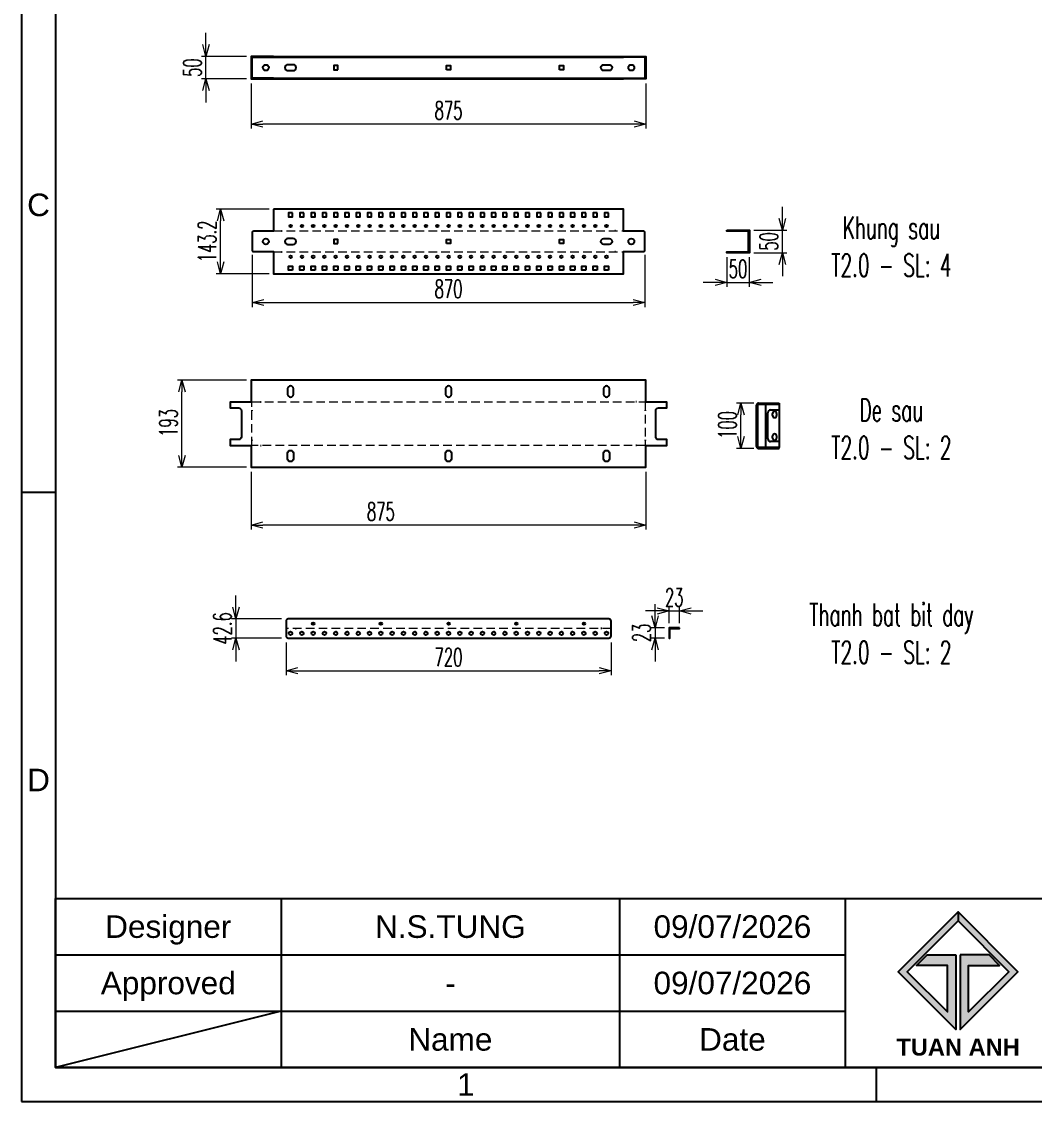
# Model space of a CAD drawing. Header units: millimetres. Extents: x 44190 to 77260, y -67199 to -50358.
# Drawn here: x 62410 to 64654, y -59862 to -57468 of the extents above; entities that cross this region are included whole.
import ezdxf
from ezdxf.enums import TextEntityAlignment as Align

# ---------------------------------------------------------------- set-up
doc = ezdxf.new("R2010")
doc.units = ezdxf.units.MM
doc.header["$LTSCALE"] = 3
doc.linetypes.add('HIDDEN', pattern=[9.525, 6.35, -3.175])
for name, color, linetype in [('@.0.DM. NÉT CHÍNH', 7, 'Continuous'), ('@.DM. DẤU', 1, 'Continuous'), ('@.DM. NÉT CHÍNH', 7, 'Continuous'), ('@.DM. NÉT ĐỤC', 2, 'Continuous'), ('@.TEXT', 7, 'Continuous'), ('@.VISIBLE', 7, 'Continuous')]:
    doc.layers.add(name, color=color, linetype=linetype)
doc.layers.add('@.DM. KÍCH THƯỚC', color=8, linetype='Continuous', transparency=0.2)
doc.layers.add('@.DM. NÉT ĐỨT', color=8, linetype='HIDDEN', lineweight=9)
doc.styles.add('Ann_w01', font='romans.shx', dxfattribs={"width": 0.6, "bigfont": 'chineset.shx'})
doc.styles.add('Arial', font='arial.ttf')
doc.dimstyles.new('Dim 01_SC20', dxfattribs={"dimscale": 20, "dimtxt": 2, "dimasz": 1.3, "dimexe": 0.5, "dimexo": 0.5, "dimgap": 0.5, "dimtad": 1, "dimdec": 1, "dimzin": 12, "dimdsep": 46, "dimtxsty": 'Ann_w01', "dimblk": 'OPEN30', "dimcen": 1.5, "dimclrd": 6, "dimclre": 6, "dimclrt": 3, "dimadec": 1, "dimazin": 3, "dimtm": 1e-09, "dimtfac": 1, "dimtdec": 1, "dimtix": 1, "dimtmove": 0, "dimatfit": 3, "dimldrblk": 'OPEN30', "dimfxl": 1, "dimtolj": 1, "dimlwd": 20, "dimlwe": 20, "dimarcsym": 0})

# ---------------------------------------------------------------- blocks, each defined once
blk = doc.blocks.new('_Open30')
at = {"color": 0, "linetype": 'ByBlock', "lineweight": -2}
for p, q in [((-1, 0.268), (0, 0)), ((0, 0), (-1, -0.268)), ((0, 0), (-1, 0))]:
    blk.add_line(p, q, dxfattribs=at)
blk = doc.blocks.new('*D194')
at = {"layer": '@.DM. KÍCH THƯỚC', "color": 6, "lineweight": 20, "transparency": 16777216}
for p, q in [((62818.1, -57519.2), (62818.1, -57493.2)), ((62908.1, -57545.2), (62808.1, -57545.2)), ((62818.1, -57595.2), (62818.1, -57545.2)), ((62908.1, -57595.2), (62808.1, -57595.2)), ((62818.1, -57621.2), (62818.1, -57647.2))]:
    blk.add_line(p, q, dxfattribs=at)
at = {"layer": 'Defpoints', "color": 0, "transparency": 16777216}
for p in [(62818.1, -57545.2), (62918.1, -57545.2), (62918.1, -57595.2)]:
    blk.add_point(p, dxfattribs=at)
at = {"layer": '@.DM. KÍCH THƯỚC', "color": 6, "lineweight": 20, "transparency": 16777216, "xscale": 26, "yscale": 26, "zscale": 26}
for p, rotation in [((62818.1, -57545.2), 270), ((62818.1, -57595.2), 90)]:
    blk.add_blockref('_Open30', p, dxfattribs=dict(at, rotation=rotation))
at = {"layer": '@.DM. KÍCH THƯỚC', "color": 3, "transparency": 16777216, "insert": (62788.1, -57570.2), "char_height": 40, "attachment_point": 5, "rotation": 90, "style": 'Ann_w01'}
blk.add_mtext('\\A1;50', dxfattribs=at)
blk = doc.blocks.new('*D195')
at = {"layer": '@.DM. KÍCH THƯỚC', "color": 6, "lineweight": 20, "transparency": 16777216}
for p, q in [((62918.1, -57605.2), (62918.1, -57705.2)), ((63793.1, -57605.2), (63793.1, -57705.2)), ((63767.1, -57695.2), (62944.1, -57695.2))]:
    blk.add_line(p, q, dxfattribs=at)
at = {"layer": 'Defpoints', "color": 0, "transparency": 16777216}
for p in [(62918.1, -57595.2), (63793.1, -57595.2), (62918.1, -57695.2)]:
    blk.add_point(p, dxfattribs=at)
at = {"layer": '@.DM. KÍCH THƯỚC', "color": 6, "lineweight": 20, "transparency": 16777216, "xscale": 26, "yscale": 26, "zscale": 26, "rotation": 180}
blk.add_blockref('_Open30', (62918.1, -57695.2), dxfattribs=at)
at = {"layer": '@.DM. KÍCH THƯỚC', "color": 6, "lineweight": 20, "transparency": 16777216, "xscale": 26, "yscale": 26, "zscale": 26}
blk.add_blockref('_Open30', (63793.1, -57695.2), dxfattribs=at)
at = {"layer": '@.DM. KÍCH THƯỚC', "color": 3, "transparency": 16777216, "insert": (63355.6, -57665.2), "char_height": 40, "attachment_point": 5, "style": 'Ann_w01'}
blk.add_mtext('\\A1;875', dxfattribs=at)
blk = doc.blocks.new('*D197')
at = {"layer": '@.DM. KÍCH THƯỚC', "color": 6, "lineweight": 20, "transparency": 16777216}
for p, q in [((62920.6, -57985), (62920.6, -58100.9)), ((63790.6, -57985), (63790.6, -58100.9)), ((62946.6, -58090.9), (63764.6, -58090.9))]:
    blk.add_line(p, q, dxfattribs=at)
at = {"layer": 'Defpoints', "color": 0, "transparency": 16777216}
for p in [(62920.6, -57975), (63790.6, -57975), (63790.6, -58090.9)]:
    blk.add_point(p, dxfattribs=at)
at = {"layer": '@.DM. KÍCH THƯỚC', "color": 6, "lineweight": 20, "transparency": 16777216, "xscale": 26, "yscale": 26, "zscale": 26, "rotation": 180}
blk.add_blockref('_Open30', (62920.6, -58090.9), dxfattribs=at)
at = {"layer": '@.DM. KÍCH THƯỚC', "color": 6, "lineweight": 20, "transparency": 16777216, "xscale": 26, "yscale": 26, "zscale": 26}
blk.add_blockref('_Open30', (63790.6, -58090.9), dxfattribs=at)
at = {"layer": '@.DM. KÍCH THƯỚC', "color": 3, "transparency": 16777216, "insert": (63355.6, -58060.9), "char_height": 40, "attachment_point": 5, "style": 'Ann_w01'}
blk.add_mtext('\\A1;870', dxfattribs=at)
blk = doc.blocks.new('*D198')
at = {"layer": '@.DM. KÍCH THƯỚC', "color": 6, "lineweight": 20, "transparency": 16777216}
for p, q in [((62958.1, -57883.9), (62840.6, -57883.9)), ((62850.6, -58001.1), (62850.6, -57909.9)), ((62958.1, -58027.1), (62840.6, -58027.1))]:
    blk.add_line(p, q, dxfattribs=at)
at = {"layer": 'Defpoints', "color": 0, "transparency": 16777216}
for p in [(62850.6, -57883.9), (62968.1, -57883.9), (62968.1, -58027.1)]:
    blk.add_point(p, dxfattribs=at)
at = {"layer": '@.DM. KÍCH THƯỚC', "color": 6, "lineweight": 20, "transparency": 16777216, "xscale": 26, "yscale": 26, "zscale": 26}
for p, rotation in [((62850.6, -57883.9), 90), ((62850.6, -58027.1), 270)]:
    blk.add_blockref('_Open30', p, dxfattribs=dict(at, rotation=rotation))
at = {"layer": '@.DM. KÍCH THƯỚC', "color": 3, "transparency": 16777216, "insert": (62820.6, -57955.5), "char_height": 40, "attachment_point": 5, "rotation": 90, "style": 'Ann_w01'}
blk.add_mtext('\\A1;143.2', dxfattribs=at)
blk = doc.blocks.new('A$Ca22bb21c')
at = {"layer": '@.DM. NÉT CHÍNH', "color": 1}
for p, q in [((2, 37.5), (0, 37.5)), ((48, 37.5), (50, 37.5)), ((2, 12.5), (0, 12.5)), ((2, 12.5), (0, 12.5)), ((2, 12.5), (0, 12.5)), ((48, 12.5), (50, 12.5))]:
    blk.add_line(p, q, dxfattribs=at)
blk.add_lwpolyline([(50, 0), (50, 50), (0, 50), (0, 0), (2, 0), (2, 48), (48, 48), (48, 0)], close=True, dxfattribs=at)
blk = doc.blocks.new('*D199')
at = {"layer": '@.DM. KÍCH THƯỚC', "color": 6, "lineweight": 20, "transparency": 16777216}
for p, q in [((64095.5, -57904.5), (64095.5, -57878.5)), ((64032.1, -57930.5), (64105.5, -57930.5)), ((64095.5, -57980.5), (64095.5, -57930.5)), ((64032.1, -57980.5), (64105.5, -57980.5)), ((64095.5, -58006.5), (64095.5, -58032.5))]:
    blk.add_line(p, q, dxfattribs=at)
at = {"layer": 'Defpoints', "color": 0, "transparency": 16777216}
for p in [(64022.1, -57930.5), (64095.5, -57930.5), (64022.1, -57980.5)]:
    blk.add_point(p, dxfattribs=at)
at = {"layer": '@.DM. KÍCH THƯỚC', "color": 6, "lineweight": 20, "transparency": 16777216, "xscale": 26, "yscale": 26, "zscale": 26}
for p, rotation in [((64095.5, -57930.5), 270), ((64095.5, -57980.5), 90)]:
    blk.add_blockref('_Open30', p, dxfattribs=dict(at, rotation=rotation))
at = {"layer": '@.DM. KÍCH THƯỚC', "color": 3, "transparency": 16777216, "insert": (64065.5, -57955.5), "char_height": 40, "attachment_point": 5, "rotation": 90, "style": 'Ann_w01'}
blk.add_mtext('\\A1;50', dxfattribs=at)
blk = doc.blocks.new('*D200')
at = {"layer": '@.DM. KÍCH THƯỚC', "color": 6, "lineweight": 20, "transparency": 16777216}
for p, q in [((63972.1, -57990.5), (63972.1, -58056.3)), ((64022.1, -57990.5), (64022.1, -58056.3)), ((63946.1, -58046.3), (63920.1, -58046.3)), ((63972.1, -58046.3), (64022.1, -58046.3)), ((64048.1, -58046.3), (64074.1, -58046.3))]:
    blk.add_line(p, q, dxfattribs=at)
at = {"layer": 'Defpoints', "color": 0, "transparency": 16777216}
for p in [(63972.1, -57980.5), (64022.1, -57980.5), (64022.1, -58046.3)]:
    blk.add_point(p, dxfattribs=at)
at = {"layer": '@.DM. KÍCH THƯỚC', "color": 6, "lineweight": 20, "transparency": 16777216, "xscale": 26, "yscale": 26, "zscale": 26}
blk.add_blockref('_Open30', (63972.1, -58046.3), dxfattribs=at)
at = {"layer": '@.DM. KÍCH THƯỚC', "color": 6, "lineweight": 20, "transparency": 16777216, "xscale": 26, "yscale": 26, "zscale": 26, "rotation": 180}
blk.add_blockref('_Open30', (64022.1, -58046.3), dxfattribs=at)
at = {"layer": '@.DM. KÍCH THƯỚC', "color": 3, "transparency": 16777216, "insert": (63997.1, -58016.3), "char_height": 40, "attachment_point": 5, "style": 'Ann_w01'}
blk.add_mtext('\\A1;50', dxfattribs=at)
blk = doc.blocks.new('*D189')
at = {"layer": '@.DM. KÍCH THƯỚC', "color": 6, "lineweight": 20, "transparency": 16777216}
for p, q in [((63844.2, -58801.8), (63844.2, -58764.6)), ((63867.2, -58801.8), (63867.2, -58764.6)), ((63818.2, -58774.6), (63792.2, -58774.6)), ((63844.2, -58774.6), (63867.2, -58774.6)), ((63893.2, -58774.6), (63919.2, -58774.6))]:
    blk.add_line(p, q, dxfattribs=at)
at = {"layer": 'Defpoints', "color": 0, "transparency": 16777216}
for p in [(63867.2, -58774.6), (63844.2, -58811.8), (63867.2, -58811.8)]:
    blk.add_point(p, dxfattribs=at)
at = {"layer": '@.DM. KÍCH THƯỚC', "color": 6, "lineweight": 20, "transparency": 16777216, "xscale": 26, "yscale": 26, "zscale": 26}
blk.add_blockref('_Open30', (63844.2, -58774.6), dxfattribs=at)
at = {"layer": '@.DM. KÍCH THƯỚC', "color": 6, "lineweight": 20, "transparency": 16777216, "xscale": 26, "yscale": 26, "zscale": 26, "rotation": 180}
blk.add_blockref('_Open30', (63867.2, -58774.6), dxfattribs=at)
at = {"layer": '@.DM. KÍCH THƯỚC', "color": 3, "transparency": 16777216, "insert": (63855.7, -58744.6), "char_height": 40, "attachment_point": 5, "style": 'Ann_w01'}
blk.add_mtext('\\A1;23', dxfattribs=at)
blk = doc.blocks.new('*D190')
at = {"layer": '@.DM. KÍCH THƯỚC', "color": 6, "lineweight": 20, "transparency": 16777216}
for p, q in [((63813.4, -58785.8), (63813.4, -58759.8)), ((63834.2, -58811.8), (63803.4, -58811.8)), ((63813.4, -58811.8), (63813.4, -58834.8)), ((63834.2, -58834.8), (63803.4, -58834.8)), ((63813.4, -58860.8), (63813.4, -58886.8))]:
    blk.add_line(p, q, dxfattribs=at)
at = {"layer": 'Defpoints', "color": 0, "transparency": 16777216}
for p in [(63844.2, -58811.8), (63813.4, -58834.8), (63844.2, -58834.8)]:
    blk.add_point(p, dxfattribs=at)
at = {"layer": '@.DM. KÍCH THƯỚC', "color": 6, "lineweight": 20, "transparency": 16777216, "xscale": 26, "yscale": 26, "zscale": 26}
for p, rotation in [((63813.4, -58811.8), 270), ((63813.4, -58834.8), 90)]:
    blk.add_blockref('_Open30', p, dxfattribs=dict(at, rotation=rotation))
at = {"layer": '@.DM. KÍCH THƯỚC', "color": 3, "transparency": 16777216, "insert": (63783.4, -58823.3), "char_height": 40, "attachment_point": 5, "rotation": 90, "style": 'Ann_w01'}
blk.add_mtext('\\A1;23', dxfattribs=at)
blk = doc.blocks.new('*D191')
at = {"layer": '@.DM. KÍCH THƯỚC', "color": 6, "lineweight": 20, "transparency": 16777216}
for p, q in [((62995.6, -58844.8), (62995.6, -58917.2)), ((63715.6, -58844.8), (63715.6, -58917.2)), ((63021.6, -58907.2), (63689.6, -58907.2))]:
    blk.add_line(p, q, dxfattribs=at)
at = {"layer": 'Defpoints', "color": 0, "transparency": 16777216}
for p in [(62995.6, -58834.8), (63715.6, -58834.8), (63715.6, -58907.2)]:
    blk.add_point(p, dxfattribs=at)
at = {"layer": '@.DM. KÍCH THƯỚC', "color": 6, "lineweight": 20, "transparency": 16777216, "xscale": 26, "yscale": 26, "zscale": 26, "rotation": 180}
blk.add_blockref('_Open30', (62995.6, -58907.2), dxfattribs=at)
at = {"layer": '@.DM. KÍCH THƯỚC', "color": 6, "lineweight": 20, "transparency": 16777216, "xscale": 26, "yscale": 26, "zscale": 26}
blk.add_blockref('_Open30', (63715.6, -58907.2), dxfattribs=at)
at = {"layer": '@.DM. KÍCH THƯỚC', "color": 3, "transparency": 16777216, "insert": (63355.6, -58877.2), "char_height": 40, "attachment_point": 5, "style": 'Ann_w01'}
blk.add_mtext('\\A1;720', dxfattribs=at)
blk = doc.blocks.new('*D192')
at = {"layer": '@.DM. KÍCH THƯỚC', "color": 6, "lineweight": 20, "transparency": 16777216}
for p, q in [((62884.6, -58766.2), (62884.6, -58740.2)), ((62985.6, -58792.2), (62874.6, -58792.2)), ((62884.6, -58792.2), (62884.6, -58834.8)), ((62985.6, -58834.8), (62874.6, -58834.8)), ((62884.6, -58860.8), (62884.6, -58886.8))]:
    blk.add_line(p, q, dxfattribs=at)
at = {"layer": 'Defpoints', "color": 0, "transparency": 16777216}
for p in [(62995.6, -58792.2), (62884.6, -58834.8), (62995.6, -58834.8)]:
    blk.add_point(p, dxfattribs=at)
at = {"layer": '@.DM. KÍCH THƯỚC', "color": 6, "lineweight": 20, "transparency": 16777216, "xscale": 26, "yscale": 26, "zscale": 26}
for p, rotation in [((62884.6, -58792.2), 270), ((62884.6, -58834.8), 90)]:
    blk.add_blockref('_Open30', p, dxfattribs=dict(at, rotation=rotation))
at = {"layer": '@.DM. KÍCH THƯỚC', "color": 3, "transparency": 16777216, "insert": (62854.6, -58813.5), "char_height": 40, "attachment_point": 5, "rotation": 90, "style": 'Ann_w01'}
blk.add_mtext('\\A1;42.6', dxfattribs=at)
blk = doc.blocks.new('*D262')
at = {"layer": '@.DM. KÍCH THƯỚC', "color": 6, "lineweight": 20, "transparency": 16777216}
for p, q in [((64032.1, -58314.2), (63993.6, -58314.2)), ((64003.6, -58388.2), (64003.6, -58340.2)), ((64032.1, -58414.2), (63993.6, -58414.2))]:
    blk.add_line(p, q, dxfattribs=at)
at = {"layer": 'Defpoints', "color": 0, "transparency": 16777216}
for p in [(64003.6, -58314.2), (64042.1, -58314.2), (64042.1, -58414.2)]:
    blk.add_point(p, dxfattribs=at)
at = {"layer": '@.DM. KÍCH THƯỚC', "color": 6, "lineweight": 20, "transparency": 16777216, "xscale": 26, "yscale": 26, "zscale": 26}
for p, rotation in [((64003.6, -58314.2), 90), ((64003.6, -58414.2), 270)]:
    blk.add_blockref('_Open30', p, dxfattribs=dict(at, rotation=rotation))
at = {"layer": '@.DM. KÍCH THƯỚC', "color": 3, "transparency": 16777216, "insert": (63953.6, -58393.3), "char_height": 40, "attachment_point": 1, "rotation": 90, "style": 'Ann_w01'}
blk.add_mtext('\\A1;100', dxfattribs=at)
blk = doc.blocks.new('*D263')
at = {"layer": '@.DM. KÍCH THƯỚC', "color": 6, "lineweight": 20, "transparency": 16777216}
for p, q in [((62918.1, -58466.2), (62918.1, -58594.4)), ((63793.1, -58466.2), (63793.1, -58594.4)), ((63767.1, -58584.4), (62944.1, -58584.4))]:
    blk.add_line(p, q, dxfattribs=at)
at = {"layer": 'Defpoints', "color": 0, "transparency": 16777216}
for p in [(62918.1, -58456.2), (63793.1, -58456.2), (62918.1, -58584.4)]:
    blk.add_point(p, dxfattribs=at)
at = {"layer": '@.DM. KÍCH THƯỚC', "color": 6, "lineweight": 20, "transparency": 16777216, "xscale": 26, "yscale": 26, "zscale": 26, "rotation": 180}
blk.add_blockref('_Open30', (62918.1, -58584.4), dxfattribs=at)
at = {"layer": '@.DM. KÍCH THƯỚC', "color": 6, "lineweight": 20, "transparency": 16777216, "xscale": 26, "yscale": 26, "zscale": 26}
blk.add_blockref('_Open30', (63793.1, -58584.4), dxfattribs=at)
at = {"layer": '@.DM. KÍCH THƯỚC', "color": 3, "transparency": 16777216, "insert": (63174.8, -58534.4), "char_height": 40, "attachment_point": 1, "style": 'Ann_w01'}
blk.add_mtext('\\A1;875', dxfattribs=at)
blk = doc.blocks.new('*D264')
at = {"layer": '@.DM. KÍCH THƯỚC', "color": 6, "lineweight": 20, "transparency": 16777216}
for p, q in [((62908.1, -58263.2), (62755, -58263.2)), ((62765, -58430.2), (62765, -58289.2)), ((62908.1, -58456.2), (62755, -58456.2))]:
    blk.add_line(p, q, dxfattribs=at)
at = {"layer": 'Defpoints', "color": 0, "transparency": 16777216}
for p in [(62765, -58263.2), (62918.1, -58263.2), (62918.1, -58456.2)]:
    blk.add_point(p, dxfattribs=at)
at = {"layer": '@.DM. KÍCH THƯỚC', "color": 6, "lineweight": 20, "transparency": 16777216, "xscale": 26, "yscale": 26, "zscale": 26}
for p, rotation in [((62765, -58263.2), 90), ((62765, -58456.2), 270)]:
    blk.add_blockref('_Open30', p, dxfattribs=dict(at, rotation=rotation))
at = {"layer": '@.DM. KÍCH THƯỚC', "color": 3, "transparency": 16777216, "insert": (62715, -58388.8), "char_height": 40, "attachment_point": 1, "rotation": 90, "style": 'Ann_w01'}
blk.add_mtext('\\A1;193', dxfattribs=at)
blk = doc.blocks.new('A$C4dbb82d6')
at = {"layer": '@.VISIBLE'}
h = blk.add_hatch(color=30, dxfattribs=at)
h.dxf.hatch_style = 1
h.paths.add_polyline_path([(0.214, 4.973), (3.625, 1.562), (3.625, 5.973), (1.922, 5.973), (1.297, 5.348), (3.125, 5.348), (3.125, 2.593), (0.745, 4.973), (3.75, 7.978), (3.75, 8.509)])
h = blk.add_hatch(color=150, dxfattribs=at)
h.dxf.hatch_style = 1
h.paths.add_polyline_path([(6.755, 4.973), (4.375, 2.593), (4.375, 5.348), (6.203, 5.348), (5.578, 5.973), (3.875, 5.973), (3.875, 1.562), (7.286, 4.973), (3.75, 8.509), (3.75, 7.978)])
at = {"layer": '@.VISIBLE', "color": 30}
blk.add_lwpolyline([(3.625, 5.973), (3.625, 1.562), (0.214, 4.973), (3.75, 8.509), (3.75, 7.978), (0.745, 4.973), (3.125, 2.593), (3.125, 5.348), (1.297, 5.348), (1.922, 5.973)], close=True, dxfattribs=at)
at = {"layer": '@.VISIBLE', "color": 150}
blk.add_lwpolyline([(3.875, 5.973), (3.875, 1.562), (7.286, 4.973), (3.75, 8.509), (3.75, 7.978), (6.755, 4.973), (4.375, 2.593), (4.375, 5.348), (6.203, 5.348), (5.578, 5.973)], close=True, dxfattribs=at)
at = {"layer": '@.VISIBLE', "color": 30, "insert": (3.75, 0.509), "char_height": 1, "attachment_point": 5, "style": 'Ann_w01'}
blk.add_mtext_dynamic_manual_height_columns('{\\fArial|b1|i0|c0|p34;\\W1;TUAN ANH}', width=7.5, gutter_width=49.599, heights=[0], dxfattribs=at)
blk = doc.blocks.new('KHUNG BAN VE (Made by Tung)')
at = {"layer": '@.VISIBLE', "color": 8}
for p, q in [((3, 54), (0, 54)), ((23, 18), (23, 3)), ((53, 18), (53, 3)), ((73, 18), (73, 3)), ((3, 13), (73, 13)), ((3, 8), (73, 8)), ((23, 8), (3, 3)), ((75.75, 3), (75.75, 0))]:
    blk.add_line(p, q, dxfattribs=at)
for points in [[(0, 0), (297, 0), (297, 210), (0, 210)], [(3, 3), (294, 3), (294, 207), (3, 207)], [(3, 18), (294, 18), (294, 3), (3, 3)]]:
    blk.add_lwpolyline(points, close=True, dxfattribs=at)
at = {"xscale": 1.5, "yscale": 1.5, "zscale": 1.5}
blk.add_blockref('A$C4dbb82d6', (77.375, 4.041), dxfattribs=at)
at = {"layer": '@.TEXT', "color": 1, "style": 'Arial'}
for s, p in [('C', (1.5, 79.5)), ('D', (1.5, 28.5)), ('09/07/2026', (63, 15.5)), ('09/07/2026', (63, 10.5)), ('1', (39.375, 1.5))]:
    blk.add_text(s, height=2, dxfattribs=at).set_placement(p, align=Align.MIDDLE_CENTER)
at = {"layer": '@.TEXT', "color": 2, "style": 'Arial'}
for s, p in [('Designer', (13, 15.5)), ('Approved', (13, 10.5)), ('Name', (38, 5.5)), ('Date', (63, 5.5))]:
    blk.add_text(s, height=2, dxfattribs=at).set_placement(p, align=Align.MIDDLE_CENTER)
at = {"layer": '@.TEXT', "color": 1, "style": 'Arial'}
for tag, height, p in [('DESIGNER_NAME', 2, (38, 15.5)), ('PROJECT_CODE', 2, (258.5, 15.5)), ('SCALE', 2, (289, 15.5)), ('APPROVED_NAME', 2, (38, 10.5)), ('CUSTOMER_NAME', 2, (258.5, 10.5)), ('PAGE', 2, (289, 10.5)), ('DRAWING_NAME', 4, (173, 8)), ('TOTAL', 2, (289, 5.5))]:
    blk.add_attdef(tag, text='', height=height, dxfattribs=at).set_placement(p, align=Align.MIDDLE_CENTER)

msp = doc.modelspace()

# ---------------------------------------------------------------- linework, layer by layer
at = {"layer": '@.DM. DẤU'}
for p, q in [((62919.87, -58329.8), (62919.87, -58331.3)), ((62939, -58311.41), (62940.5, -58311.41)), ((63772.27, -58311.41), (63770.77, -58311.41)), ((63791.4, -58329.8), (63791.4, -58331.3)), ((62919.87, -58395.43), (62919.87, -58396.93)), ((63791.4, -58395.43), (63791.4, -58396.93)), ((62939, -58407.94), (62940.5, -58407.94)), ((63772.27, -58407.94), (63770.77, -58407.94))]:
    msp.add_line(p, q, dxfattribs=at)
at = {"layer": '@.DM. NÉT CHÍNH'}
for p, q in [((62968.14, -57545.24), (63743.14, -57545.24)), ((62968.14, -57547.24), (63743.14, -57547.24)), ((62968.14, -57593.24), (63743.14, -57593.24)), ((62968.14, -57595.24), (63743.14, -57595.24)), ((62918.14, -58311.78), (62919.87, -58311.78)), ((63793.14, -58311.78), (63791.4, -58311.78)), ((64040.13, -58318.17), (64038.13, -58318.17)), ((64038.13, -58410.17), (64038.13, -58318.17)), ((64042.13, -58318.17), (64040.13, -58318.17)), ((64040.13, -58318.17), (64040.13, -58410.17)), ((64042.13, -58316.17), (64042.13, -58314.17)), ((64042.13, -58314.17), (64088.13, -58314.17)), ((64088.13, -58316.17), (64042.13, -58316.17)), ((64042.13, -58316.27), (64042.13, -58318.17)), ((64042.13, -58316.27), (64088.13, -58316.27)), ((64056.63, -58314.17), (64056.63, -58316.17)), ((64088.13, -58316.67), (64058.13, -58316.67)), ((64058.13, -58316.67), (64058.13, -58411.67)), ((64069.13, -58329.17), (64088.13, -58329.17)), ((64069.63, -58314.17), (64069.63, -58316.17)), ((64088.13, -58314.17), (64088.13, -58316.17)), ((64088.13, -58316.27), (64088.13, -58329.17)), ((64088.13, -58329.17), (64088.13, -58399.17)), ((64063.13, -58393.17), (64063.13, -58335.17)), ((64073.63, -58341.67), (64073.63, -58336.67)), ((64082.63, -58336.67), (64082.63, -58341.67)), ((64088.13, -58399.17), (64069.13, -58399.17)), ((64073.63, -58391.67), (64073.63, -58386.67)), ((64082.63, -58386.67), (64082.63, -58391.67)), ((64088.13, -58399.17), (64088.13, -58412.07)), ((62918.14, -58407.58), (62919.87, -58407.58)), ((63793.14, -58407.58), (63791.4, -58407.58)), ((64038.13, -58410.17), (64040.13, -58410.17)), ((64040.13, -58410.17), (64042.13, -58410.17)), ((64042.13, -58410.17), (64042.13, -58412.07)), ((64088.13, -58412.07), (64042.13, -58412.07)), ((64088.13, -58412.17), (64042.13, -58412.17)), ((64042.13, -58412.17), (64042.13, -58414.17)), ((64042.13, -58414.17), (64088.13, -58414.17)), ((64056.63, -58412.17), (64056.63, -58414.17)), ((64058.13, -58411.67), (64088.13, -58411.67)), ((64069.63, -58412.17), (64069.63, -58414.17)), ((64088.13, -58414.17), (64088.13, -58412.17))]:
    msp.add_line(p, q, dxfattribs=at)
at = {"layer": '@.DM. NÉT CHÍNH', "color": 1}
for p, q in [((62985.35, -57932.18), (62987.35, -57932.18)), ((63725.92, -57932.18), (63723.92, -57932.18)), ((62985.35, -57978.78), (62987.35, -57978.78)), ((63725.92, -57978.78), (63723.92, -57978.78)), ((63016.27, -58813.46), (63018.27, -58813.46)), ((63695, -58813.46), (63693, -58813.46))]:
    msp.add_line(p, q, dxfattribs=at)
at = {"layer": '@.DM. NÉT CHÍNH'}
for points in [[(62968.14, -57545.24), (62918.14, -57545.24), (62918.14, -57595.24), (62968.14, -57595.24), (62968.14, -57593.24), (62920.14, -57593.24), (62920.14, -57547.24), (62968.14, -57547.24)], [(63743.14, -57545.24), (63793.14, -57545.24), (63793.14, -57595.24), (63743.14, -57595.24), (63743.14, -57593.24), (63791.14, -57593.24), (63791.14, -57547.24), (63743.14, -57547.24)], [(63867.21, -58811.76), (63844.21, -58811.76), (63844.21, -58834.76), (63846.21, -58834.76), (63846.21, -58813.76), (63867.21, -58813.76)]]:
    msp.add_lwpolyline(points, close=True, dxfattribs=at)
for points in [[(62968.14, -57883.88), (62968.14, -57932.98), (62923.64, -57932.98, 0.4142136), (62920.64, -57935.98), (62920.64, -57974.98, 0.4142136), (62923.64, -57977.98), (62968.14, -57977.98), (62968.14, -58027.08), (63743.14, -58027.08), (63743.14, -57977.98), (63787.64, -57977.98, 0.4142136), (63790.64, -57974.98), (63790.64, -57935.98, 0.4142136), (63787.64, -57932.98), (63743.14, -57932.98), (63743.14, -57883.88)], [(62918.14, -58407.58), (62918.14, -58456.2), (63793.14, -58456.2), (63793.14, -58407.58), (63839.66, -58407.58), (63839.66, -58394.68), (63820.66, -58394.68, -0.4142136), (63814.66, -58388.68), (63814.66, -58330.68, -0.4142136), (63820.66, -58324.68), (63839.66, -58324.68), (63839.66, -58311.78), (63793.14, -58311.78), (63793.14, -58263.15), (62918.14, -58263.15), (62918.14, -58311.78), (62871.61, -58311.78), (62871.61, -58324.68), (62890.61, -58324.68, -0.4142136), (62896.61, -58330.68), (62896.61, -58388.68, -0.4142136), (62890.61, -58394.68), (62871.61, -58394.68), (62871.61, -58407.58)], [(62995.64, -58797.16), (62995.64, -58829.76, 0.4142136), (63000.64, -58834.76), (63710.64, -58834.76, 0.4142136), (63715.64, -58829.76), (63715.64, -58797.16, 0.4142136), (63710.64, -58792.16), (63000.64, -58792.16, 0.4142136)]]:
    msp.add_lwpolyline(points, format="xyb", close=True, dxfattribs=at)
at = {"layer": '@.DM. NÉT CHÍNH', "color": 2}
for points in [[(63010.14, -57891.88), (63001.14, -57891.88), (63001.14, -57900.88), (63010.14, -57900.88)], [(63035.14, -57891.88), (63026.14, -57891.88), (63026.14, -57900.88), (63035.14, -57900.88)], [(63060.14, -57891.88), (63051.14, -57891.88), (63051.14, -57900.88), (63060.14, -57900.88)], [(63085.14, -57891.88), (63076.14, -57891.88), (63076.14, -57900.88), (63085.14, -57900.88)], [(63110.14, -57891.88), (63101.14, -57891.88), (63101.14, -57900.88), (63110.14, -57900.88)], [(63135.14, -57891.88), (63126.14, -57891.88), (63126.14, -57900.88), (63135.14, -57900.88)], [(63160.14, -57891.88), (63151.14, -57891.88), (63151.14, -57900.88), (63160.14, -57900.88)], [(63185.14, -57891.88), (63176.14, -57891.88), (63176.14, -57900.88), (63185.14, -57900.88)], [(63210.14, -57891.88), (63201.14, -57891.88), (63201.14, -57900.88), (63210.14, -57900.88)], [(63235.14, -57891.88), (63226.14, -57891.88), (63226.14, -57900.88), (63235.14, -57900.88)], [(63260.14, -57891.88), (63251.14, -57891.88), (63251.14, -57900.88), (63260.14, -57900.88)], [(63285.14, -57891.88), (63276.14, -57891.88), (63276.14, -57900.88), (63285.14, -57900.88)], [(63310.14, -57891.88), (63301.14, -57891.88), (63301.14, -57900.88), (63310.14, -57900.88)], [(63335.14, -57891.88), (63326.14, -57891.88), (63326.14, -57900.88), (63335.14, -57900.88)], [(63360.14, -57891.88), (63351.14, -57891.88), (63351.14, -57900.88), (63360.14, -57900.88)], [(63385.14, -57891.88), (63376.14, -57891.88), (63376.14, -57900.88), (63385.14, -57900.88)], [(63410.14, -57891.88), (63401.14, -57891.88), (63401.14, -57900.88), (63410.14, -57900.88)], [(63435.14, -57891.88), (63426.14, -57891.88), (63426.14, -57900.88), (63435.14, -57900.88)], [(63460.14, -57891.88), (63451.14, -57891.88), (63451.14, -57900.88), (63460.14, -57900.88)], [(63485.14, -57891.88), (63476.14, -57891.88), (63476.14, -57900.88), (63485.14, -57900.88)], [(63510.14, -57891.88), (63501.14, -57891.88), (63501.14, -57900.88), (63510.14, -57900.88)], [(63535.14, -57891.88), (63526.14, -57891.88), (63526.14, -57900.88), (63535.14, -57900.88)], [(63560.14, -57891.88), (63551.14, -57891.88), (63551.14, -57900.88), (63560.14, -57900.88)], [(63585.14, -57891.88), (63576.14, -57891.88), (63576.14, -57900.88), (63585.14, -57900.88)], [(63610.14, -57891.88), (63601.14, -57891.88), (63601.14, -57900.88), (63610.14, -57900.88)], [(63635.14, -57891.88), (63626.14, -57891.88), (63626.14, -57900.88), (63635.14, -57900.88)], [(63660.14, -57891.88), (63651.14, -57891.88), (63651.14, -57900.88), (63660.14, -57900.88)], [(63685.14, -57891.88), (63676.14, -57891.88), (63676.14, -57900.88), (63685.14, -57900.88)], [(63710.14, -57891.88), (63701.14, -57891.88), (63701.14, -57900.88), (63710.14, -57900.88)], [(63110.14, -57959.98), (63110.14, -57950.98), (63101.14, -57950.98), (63101.14, -57959.98)], [(63351.14, -57959.98), (63351.14, -57950.98), (63360.14, -57950.98), (63360.14, -57959.98)], [(63601.14, -57959.98), (63601.14, -57950.98), (63610.14, -57950.98), (63610.14, -57959.98)], [(63010.14, -58019.08), (63001.14, -58019.08), (63001.14, -58010.08), (63010.14, -58010.08)], [(63035.14, -58019.08), (63026.14, -58019.08), (63026.14, -58010.08), (63035.14, -58010.08)], [(63060.14, -58019.08), (63051.14, -58019.08), (63051.14, -58010.08), (63060.14, -58010.08)], [(63085.14, -58019.08), (63076.14, -58019.08), (63076.14, -58010.08), (63085.14, -58010.08)], [(63110.14, -58019.08), (63101.14, -58019.08), (63101.14, -58010.08), (63110.14, -58010.08)], [(63135.14, -58019.08), (63126.14, -58019.08), (63126.14, -58010.08), (63135.14, -58010.08)], [(63160.14, -58019.08), (63151.14, -58019.08), (63151.14, -58010.08), (63160.14, -58010.08)], [(63185.14, -58019.08), (63176.14, -58019.08), (63176.14, -58010.08), (63185.14, -58010.08)], [(63210.14, -58019.08), (63201.14, -58019.08), (63201.14, -58010.08), (63210.14, -58010.08)], [(63235.14, -58019.08), (63226.14, -58019.08), (63226.14, -58010.08), (63235.14, -58010.08)], [(63260.14, -58019.08), (63251.14, -58019.08), (63251.14, -58010.08), (63260.14, -58010.08)], [(63285.14, -58019.08), (63276.14, -58019.08), (63276.14, -58010.08), (63285.14, -58010.08)], [(63310.14, -58019.08), (63301.14, -58019.08), (63301.14, -58010.08), (63310.14, -58010.08)], [(63335.14, -58019.08), (63326.14, -58019.08), (63326.14, -58010.08), (63335.14, -58010.08)], [(63360.14, -58019.08), (63351.14, -58019.08), (63351.14, -58010.08), (63360.14, -58010.08)], [(63385.14, -58019.08), (63376.14, -58019.08), (63376.14, -58010.08), (63385.14, -58010.08)], [(63410.14, -58019.08), (63401.14, -58019.08), (63401.14, -58010.08), (63410.14, -58010.08)], [(63435.14, -58019.08), (63426.14, -58019.08), (63426.14, -58010.08), (63435.14, -58010.08)], [(63460.14, -58019.08), (63451.14, -58019.08), (63451.14, -58010.08), (63460.14, -58010.08)], [(63485.14, -58019.08), (63476.14, -58019.08), (63476.14, -58010.08), (63485.14, -58010.08)], [(63510.14, -58019.08), (63501.14, -58019.08), (63501.14, -58010.08), (63510.14, -58010.08)], [(63535.14, -58019.08), (63526.14, -58019.08), (63526.14, -58010.08), (63535.14, -58010.08)], [(63560.14, -58019.08), (63551.14, -58019.08), (63551.14, -58010.08), (63560.14, -58010.08)], [(63585.14, -58019.08), (63576.14, -58019.08), (63576.14, -58010.08), (63585.14, -58010.08)], [(63610.14, -58019.08), (63601.14, -58019.08), (63601.14, -58010.08), (63610.14, -58010.08)], [(63635.14, -58019.08), (63626.14, -58019.08), (63626.14, -58010.08), (63635.14, -58010.08)], [(63660.14, -58019.08), (63651.14, -58019.08), (63651.14, -58010.08), (63660.14, -58010.08)], [(63685.14, -58019.08), (63676.14, -58019.08), (63676.14, -58010.08), (63685.14, -58010.08)], [(63710.14, -58019.08), (63701.14, -58019.08), (63701.14, -58010.08), (63710.14, -58010.08)]]:
    msp.add_lwpolyline(points, close=True, dxfattribs=at)
for points in [[(63005.64, -57948.98), (62999.64, -57948.98, 1), (62999.64, -57961.98), (63005.64, -57961.98), (63011.64, -57961.98, 1), (63011.64, -57948.98)], [(63705.64, -57948.98), (63711.64, -57948.98, -1), (63711.64, -57961.98), (63705.64, -57961.98), (63699.64, -57961.98, -1), (63699.64, -57948.98)]]:
    msp.add_lwpolyline(points, format="xyb", close=True, dxfattribs=at)
for centre, radius in [((63005.64, -57921.38), 2.7), ((63030.64, -57921.38), 2.7), ((63055.64, -57921.38), 2.7), ((63080.64, -57921.38), 2.7), ((63105.64, -57921.38), 2.7), ((63130.64, -57921.38), 2.7), ((63155.64, -57921.38), 2.7), ((63180.64, -57921.38), 2.7), ((63205.64, -57921.38), 2.7), ((63230.64, -57921.38), 2.7), ((63255.64, -57921.38), 2.7), ((63280.64, -57921.38), 2.7), ((63305.64, -57921.38), 2.7), ((63330.64, -57921.38), 2.7), ((63355.64, -57921.38), 2.7), ((63380.64, -57921.38), 2.7), ((63405.64, -57921.38), 2.7), ((63430.64, -57921.38), 2.7), ((63455.64, -57921.38), 2.7), ((63480.64, -57921.38), 2.7), ((63505.64, -57921.38), 2.7), ((63530.64, -57921.38), 2.7), ((63555.64, -57921.38), 2.7), ((63580.64, -57921.38), 2.7), ((63605.64, -57921.38), 2.7), ((63630.64, -57921.38), 2.7), ((63655.64, -57921.38), 2.7), ((63680.64, -57921.38), 2.7), ((63705.64, -57921.38), 2.7), ((62950.64, -57955.48), 6.5), ((63760.64, -57955.48), 6.5), ((63005.64, -57989.58), 2.7), ((63030.64, -57989.58), 2.7), ((63055.64, -57989.58), 2.7), ((63080.64, -57989.58), 2.7), ((63105.64, -57989.58), 2.7), ((63130.64, -57989.58), 2.7), ((63155.64, -57989.58), 2.7), ((63180.64, -57989.58), 2.7), ((63205.64, -57989.58), 2.7), ((63230.64, -57989.58), 2.7), ((63255.64, -57989.58), 2.7), ((63280.64, -57989.58), 2.7), ((63305.64, -57989.58), 2.7), ((63330.64, -57989.58), 2.7), ((63355.64, -57989.58), 2.7), ((63380.64, -57989.58), 2.7), ((63405.64, -57989.58), 2.7), ((63430.64, -57989.58), 2.7), ((63455.64, -57989.58), 2.7), ((63480.64, -57989.58), 2.7), ((63505.64, -57989.58), 2.7), ((63530.64, -57989.58), 2.7), ((63555.64, -57989.58), 2.7), ((63580.64, -57989.58), 2.7), ((63605.64, -57989.58), 2.7), ((63630.64, -57989.58), 2.7), ((63655.64, -57989.58), 2.7), ((63680.64, -57989.58), 2.7), ((63705.64, -57989.58), 2.7)]:
    msp.add_circle(centre, radius, dxfattribs=at)
at = {"layer": '@.DM. NÉT CHÍNH'}
for centre, radius, start, end in [((64042.13, -58318.17), 4, 120, 180), ((64042.13, -58318.17), 4, 90, 120), ((64042.13, -58318.17), 2, 90, 180), ((64069.13, -58335.17), 6, 90, 180), ((64078.13, -58336.67), 4.5, 0, 180), ((64078.13, -58341.67), 4.5, 180, 0), ((64078.13, -58386.67), 4.5, 0, 180), ((64069.13, -58393.17), 6, 180, 270), ((64078.13, -58391.67), 4.5, 180, 0), ((64042.13, -58410.17), 4, 180, 240), ((64042.13, -58410.17), 2, 180, 270), ((64042.13, -58410.17), 4, 240, 270)]:
    msp.add_arc(centre, radius, start, end, dxfattribs=at)
at = {"layer": '@.DM. NÉT ĐỤC'}
for points in [[(63005.64, -57563.74), (62999.64, -57563.74, 1), (62999.64, -57576.74), (63005.64, -57576.74), (63011.64, -57576.74, 1), (63011.64, -57563.74)], [(63705.64, -57563.74), (63711.64, -57563.74, -1), (63711.64, -57576.74), (63705.64, -57576.74), (63699.64, -57576.74, -1), (63699.64, -57563.74)], [(62999.14, -58282.15), (62999.14, -58294.15, 1), (63012.14, -58294.15), (63012.14, -58282.15, 1)], [(63349.14, -58282.15), (63349.14, -58294.15, 1), (63362.14, -58294.15), (63362.14, -58282.15, 1)], [(63699.14, -58282.15), (63699.14, -58294.15, 1), (63712.14, -58294.15), (63712.14, -58282.15, 1)], [(63012.14, -58425.2), (63012.14, -58437.2, -1), (62999.14, -58437.2), (62999.14, -58425.2, -1)], [(63362.14, -58425.2), (63362.14, -58437.2, -1), (63349.14, -58437.2), (63349.14, -58425.2, -1)], [(63712.14, -58425.2), (63712.14, -58437.2, -1), (63699.14, -58437.2), (63699.14, -58425.2, -1)]]:
    msp.add_lwpolyline(points, format="xyb", close=True, dxfattribs=at)
for points in [[(63110.14, -57574.74), (63110.14, -57565.74), (63101.14, -57565.74), (63101.14, -57574.74)], [(63351.14, -57574.74), (63351.14, -57565.74), (63360.14, -57565.74), (63360.14, -57574.74)], [(63601.14, -57574.74), (63601.14, -57565.74), (63610.14, -57565.74), (63610.14, -57574.74)]]:
    msp.add_lwpolyline(points, close=True, dxfattribs=at)
for centre, radius in [((62950.64, -57570.24), 6.5), ((63760.64, -57570.24), 6.5), ((63055.64, -58802.66), 2.7), ((63205.64, -58802.66), 2.7), ((63355.64, -58802.66), 2.7), ((63505.64, -58802.66), 2.7), ((63655.64, -58802.66), 2.7), ((63005.64, -58824.26), 4), ((63030.64, -58824.26), 4), ((63055.64, -58824.26), 4), ((63080.64, -58824.26), 4), ((63105.64, -58824.26), 4), ((63130.64, -58824.26), 4), ((63155.64, -58824.26), 4), ((63180.64, -58824.26), 4), ((63205.64, -58824.26), 4), ((63230.64, -58824.26), 4), ((63255.64, -58824.26), 4), ((63280.64, -58824.26), 4), ((63305.64, -58824.26), 4), ((63330.64, -58824.26), 4), ((63355.64, -58824.26), 4), ((63380.64, -58824.26), 4), ((63405.64, -58824.26), 4), ((63430.64, -58824.26), 4), ((63455.64, -58824.26), 4), ((63480.64, -58824.26), 4), ((63505.64, -58824.26), 4), ((63530.64, -58824.26), 4), ((63555.64, -58824.26), 4), ((63580.64, -58824.26), 4), ((63605.64, -58824.26), 4), ((63630.64, -58824.26), 4), ((63655.64, -58824.26), 4), ((63680.64, -58824.26), 4), ((63705.64, -58824.26), 4)]:
    msp.add_circle(centre, radius, dxfattribs=at)
at = {"layer": '@.DM. NÉT ĐỨT'}
msp.add_line((63715.64, -58813.46), (62995.64, -58813.46), dxfattribs=at)
at = {"layer": '@.DM. NÉT ĐỨT', "linetype": 'HIDDEN'}
for points in [[(62968.14, -57932.18), (63743.14, -57932.18)], [(62968.14, -57978.78), (63743.14, -57978.78)]]:
    msp.add_lwpolyline(points, dxfattribs=at)
at = {"layer": '@.DM. NÉT ĐỨT'}
msp.add_lwpolyline([(62919.87, -58407.94), (62919.87, -58311.41), (63791.4, -58311.41), (63791.4, -58407.94)], close=True, dxfattribs=at)

# ---------------------------------------------------------------- block references
at = {"layer": '@.DM. NÉT CHÍNH', "xscale": -1, "rotation": 270}
msp.add_blockref('A$Ca22bb21c', (63972.15, -57980.48), dxfattribs=at)
at = {"layer": '@.VISIBLE'}
ref = msp.add_blockref('KHUNG BAN VE (Made by Tung)', (62409.64, -59861.9), dxfattribs=dict(at, xscale=25, yscale=25, zscale=25))
ref.add_attrib('APPROVED_NAME', '-', dxfattribs={"layer": '@.TEXT', "color": 1, "height": 50, "style": 'Arial'}).set_placement((63359.64, -59599.4), align=Align.MIDDLE_CENTER)
ref.add_attrib('DESIGNER_NAME', 'N.S.TUNG', dxfattribs={"layer": '@.TEXT', "color": 1, "height": 50, "style": 'Arial'}).set_placement((63359.64, -59474.4), align=Align.MIDDLE_CENTER)

# ---------------------------------------------------------------- texts
at = {"layer": '@.0.DM. NÉT CHÍNH', "color": 1, "style": 'Ann_w01', "width": 0.6}
for s, p in [('Khung sau', (64336.76, -57925.01)), ('T2.0 - SL: 4', (64336.76, -58008.35)), ('De sau', (64336.76, -58329.21)), ('T2.0 - SL: 2', (64336.76, -58412.55)), ('Thanh bat bit day', (64336.76, -58782.99)), ('T2.0 - SL: 2', (64336.76, -58866.33))]:
    msp.add_text(s, height=50, dxfattribs=at).set_placement(p, align=Align.MIDDLE_CENTER)

# ---------------------------------------------------------------- dimensions: what is measured, and where the dimension line sits
at = {"layer": '@.DM. KÍCH THƯỚC'}
for base, p1, p2, angle, picture, middle in [((62818.14, -57545.24), (62918.14, -57595.24), (62918.14, -57545.24), 90, '*D194', (62788.14, -57570.24)), ((64095.46, -57930.48), (64022.15, -57980.48), (64022.15, -57930.48), 90, '*D199', (64065.46, -57955.48)), ((62850.58, -57883.88), (62968.14, -58027.08), (62968.14, -57883.88), 90, '*D198', (62820.58, -57955.48)), ((64022.15, -58046.34), (63972.15, -57980.48), (64022.15, -57980.48), 180, '*D200', (63997.15, -58016.34)), ((62884.57, -58834.76), (62995.64, -58792.16), (62995.64, -58834.76), 90, '*D192', (62854.57, -58813.46)), ((63813.37, -58834.76), (63844.21, -58811.76), (63844.21, -58834.76), 90, '*D190', (63783.37, -58823.26))]:
    dim = msp.add_linear_dim(base=base, p1=p1, p2=p2, angle=angle, dimstyle='Dim 01_SC20', dxfattribs=at)
    dim.commit()
    dim.dimension.update_dxf_attribs({"geometry": picture, "text_midpoint": middle})
for base, p1, p2, picture, middle in [((62918.14, -57695.24), (63793.14, -57595.24), (62918.14, -57595.24), '*D195', (63355.64, -57665.24)), ((63790.64, -58090.94), (62920.64, -57974.98), (63790.64, -57974.98), '*D197', (63355.64, -58060.94)), ((63867.21, -58774.57), (63844.21, -58811.76), (63867.21, -58811.76), '*D189', (63855.71, -58744.57)), ((63715.64, -58907.19), (62995.64, -58834.76), (63715.64, -58834.76), '*D191', (63355.64, -58877.19))]:
    dim = msp.add_linear_dim(base=base, p1=p1, p2=p2, dimstyle='Dim 01_SC20', dxfattribs=at)
    dim.commit()
    dim.dimension.update_dxf_attribs({"geometry": picture, "text_midpoint": middle})
for base, p1, p2, angle, picture, middle in [((62764.9521, -58263.1513), (62918.1356, -58456.1991), (62918.1356, -58263.1513), 90, '*D264', (62764.9521, -58359.6752)), ((64003.62, -58314.17), (64042.13, -58414.17), (64042.13, -58314.17), 270, '*D262', (64003.62, -58364.17)), ((62918.14, -58584.37), (63793.14, -58456.2), (62918.14, -58456.2), 180, '*D263', (63205.64, -58584.37))]:
    dim = msp.add_linear_dim(base=base, p1=p1, p2=p2, angle=angle, dimstyle='Dim 01_SC20', dxfattribs=at)
    dim.commit()
    dim.dimension.update_dxf_attribs({"geometry": picture, "text_midpoint": middle, "dimtype": 128})

doc.saveas('drawing.dxf')
